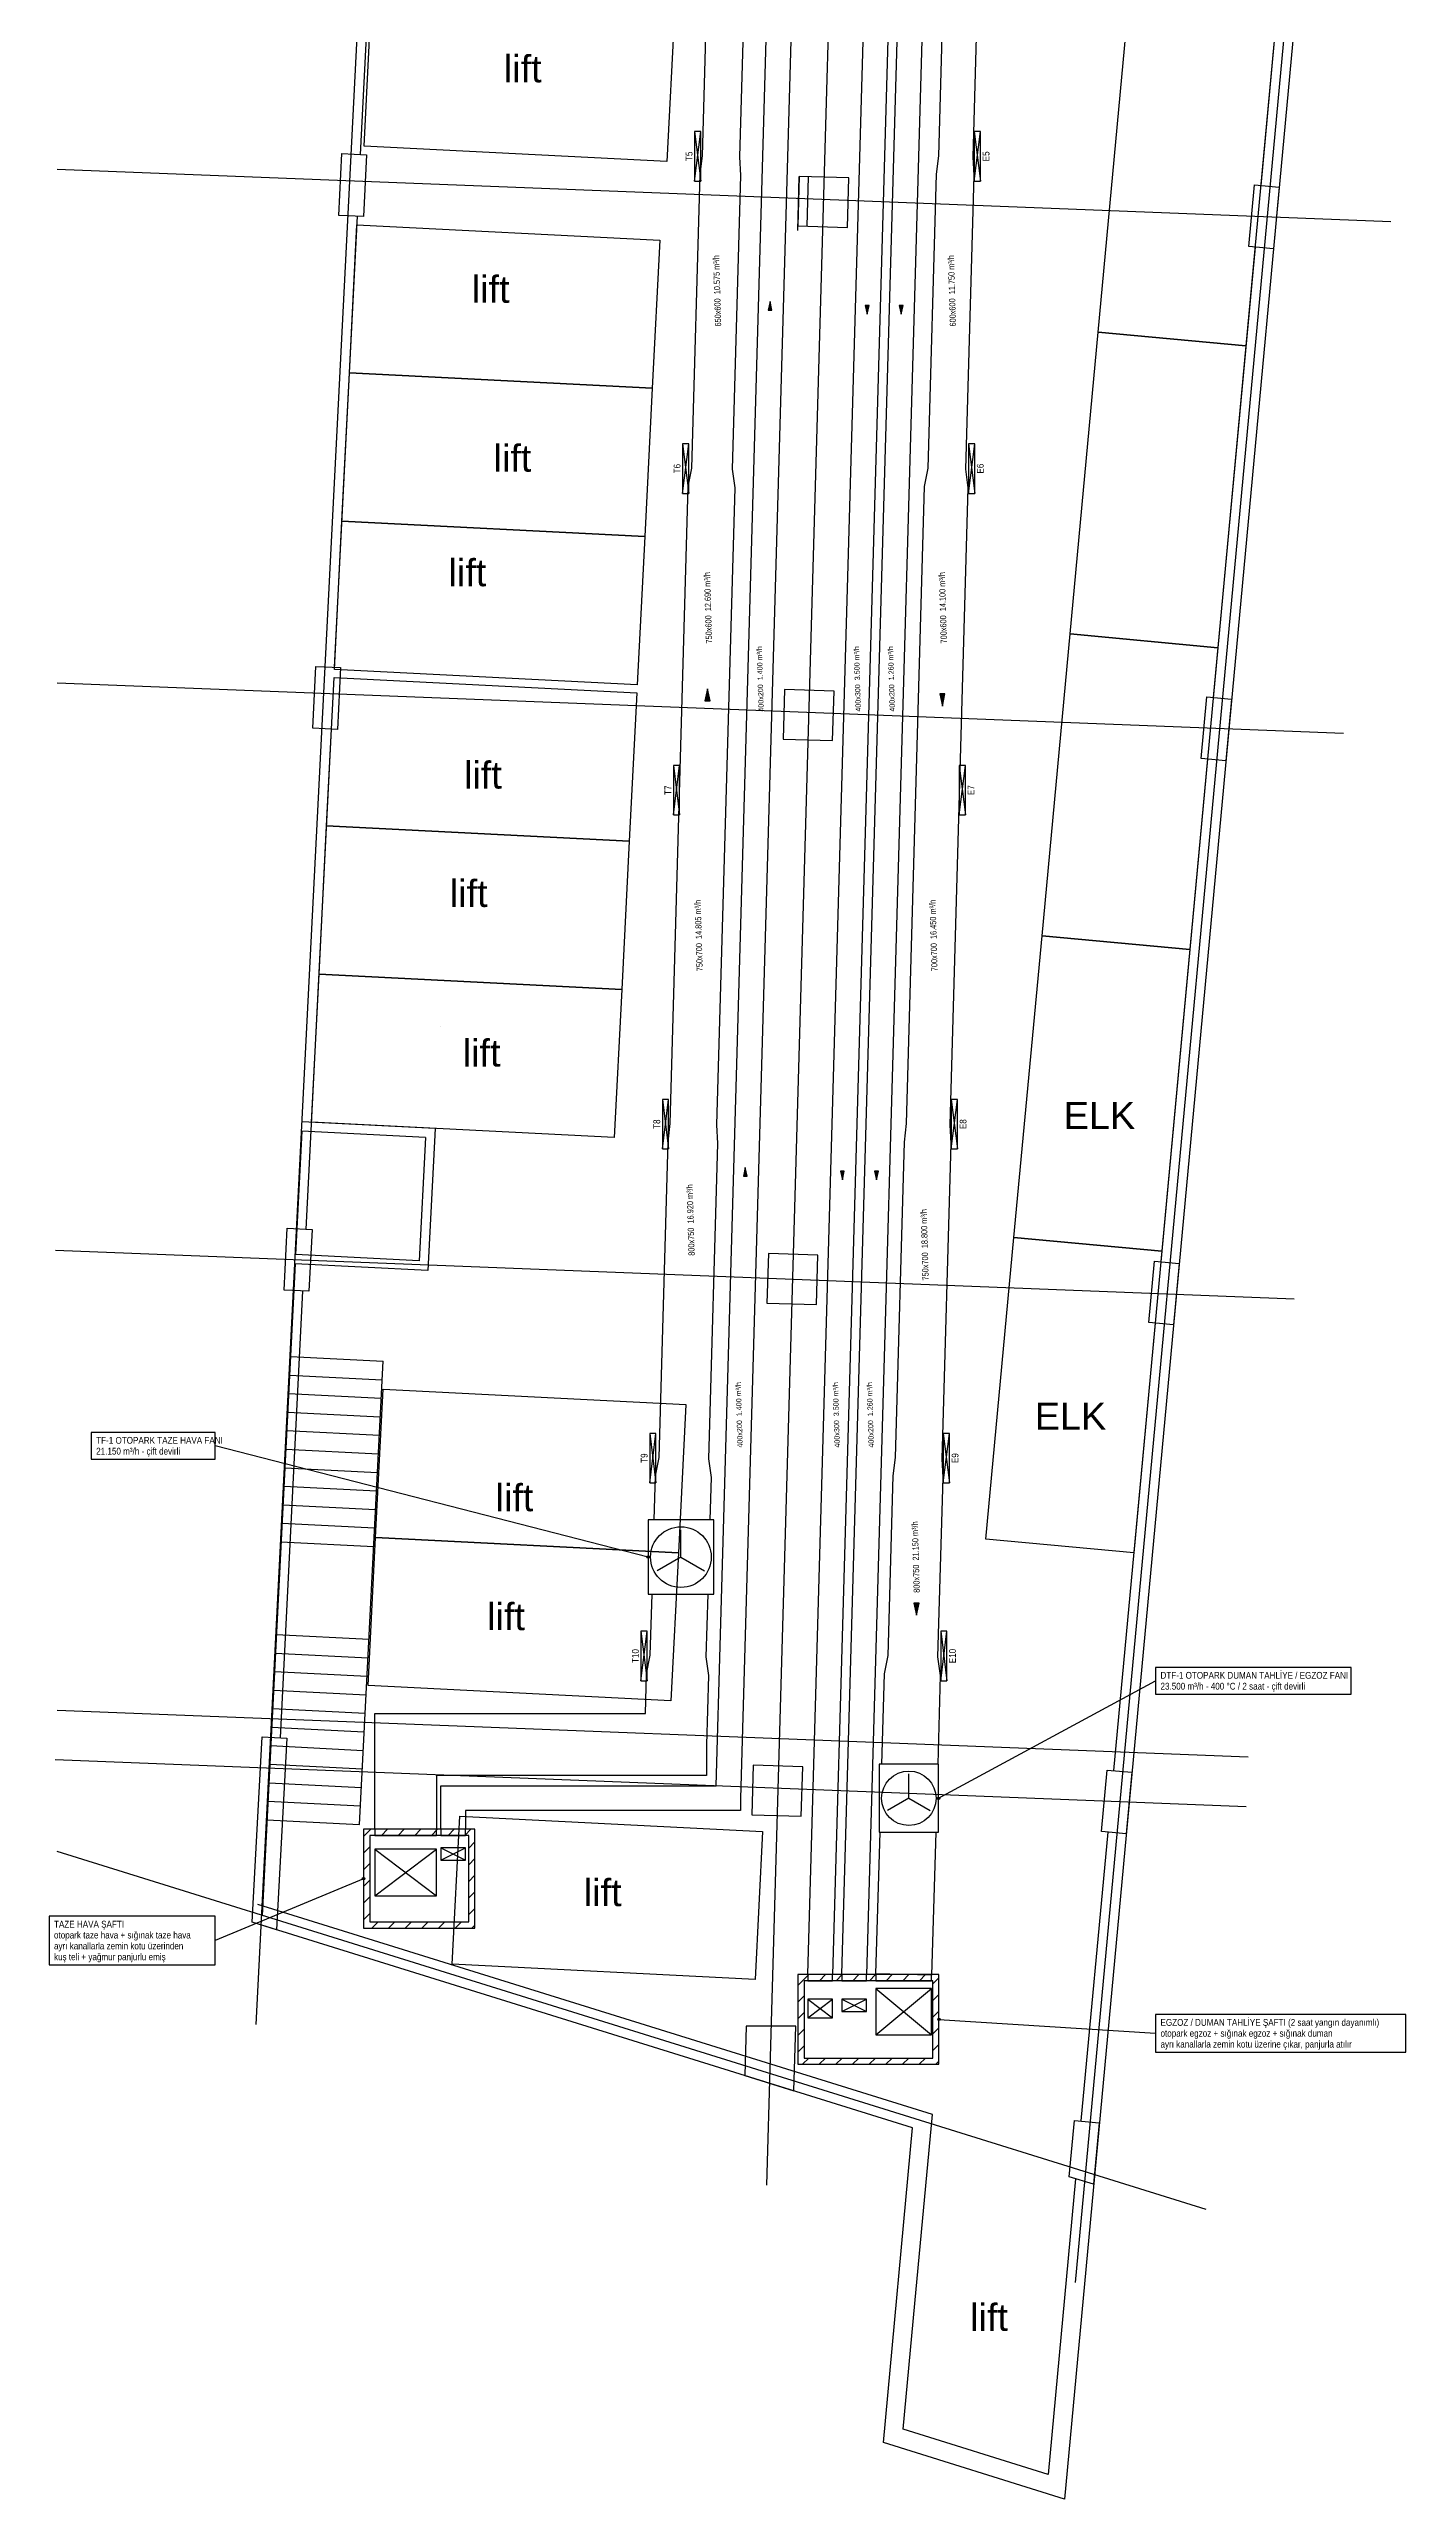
# Model space of a CAD drawing. Header units: centimetres. Extents: x 563280 to 568592, y 4516197 to 4524031.
# Drawn here: x 566112 to 568305, y 4516197 to 4520159 of the extents above; entities that cross this region are included whole.
import ezdxf
from ezdxf.enums import TextEntityAlignment as Align

# ---------------------------------------------------------------- set-up
doc = ezdxf.new("R2010")
doc.units = ezdxf.units.CM
for name, color, linetype in [('ARC_Duvar', 7, 'Continuous'), ('MTY-WC EZOST-KANALI-Flex', 8, 'Continuous'), ('ROTAS-HVAC-CIHAZ', 2, 'Continuous'), ('ROTAS-HVAC-MENFEZ', 3, 'Continuous'), ('ROTAS-HVAC-OK', 1, 'Continuous'), ('ROTAS-HVAC-OTP-EGZOZ', 1, 'Continuous'), ('ROTAS-HVAC-OTP-TAZE', 5, 'Continuous'), ('ROTAS-HVAC-SAFT', 7, 'Continuous'), ('ROTAS-HVAC-SIG-DUMAN', 30, 'Continuous'), ('ROTAS-HVAC-SIG-EGZOZ', 6, 'Continuous'), ('ROTAS-HVAC-SIG-TAZE', 4, 'Continuous'), ('ROTAS-HVAC-YAZI', 7, 'Continuous')]:
    doc.layers.add(name, color=color, linetype=linetype)
doc.styles.add('ROTAS', font='arial.ttf')

msp = doc.modelspace()

# ---------------------------------------------------------------- hatches: boundary and pattern name
at = {"layer": 'ROTAS-HVAC-OK'}
for points in [[(567276.9, 4519750), (567273.9, 4519736), (567279.9, 4519736)], [(567433.9, 4519730), (567436.9, 4519744), (567430.9, 4519744)], [(567488.9, 4519730), (567491.9, 4519744), (567485.9, 4519744)], [(567176, 4519124), (567171.8, 4519104.4), (567180.2, 4519104.4)], [(567555.5, 4519096), (567559.7, 4519115.6), (567551.3, 4519115.6)], [(567237, 4518350), (567234, 4518336), (567240, 4518336)], [(567394, 4518330), (567397, 4518344), (567391, 4518344)], [(567449, 4518330), (567452, 4518344), (567446, 4518344)], [(567513.6, 4517626), (567517.7, 4517645.6), (567509.4, 4517645.6)]]:
    msp.add_hatch(color=256, dxfattribs=at).paths.add_polyline_path(points)
at = {"layer": 'ROTAS-HVAC-SAFT'}
h = msp.add_hatch(dxfattribs=at)
h.set_pattern_fill('ANSI31', scale=6)
h.paths.add_polyline_path([(566620, 4517120), (566800, 4517120), (566800, 4517280), (566620, 4517280)])
h.paths.add_polyline_path([(566630, 4517130), (566790, 4517130), (566790, 4517270), (566630, 4517270)], flags=16)
h = msp.add_hatch(dxfattribs=at)
h.set_pattern_fill('ANSI31', scale=6)
h.paths.add_polyline_path([(567322, 4516900), (567550, 4516900), (567550, 4517045), (567322, 4517045)])
h.paths.add_polyline_path([(567332, 4516910), (567540, 4516910), (567540, 4517035), (567332, 4517035)], flags=16)

# ---------------------------------------------------------------- linework, layer by layer
for p, q in [((568175.9, 4520751.2), (567752.9, 4516196.9)), ((566615.1, 4519987.8), (566651.6, 4520707)), ((568136.7, 4520654.2), (568070.2, 4519937.8)), ((566573.1, 4519158.8), (566610.1, 4519888)), ((568060.9, 4519838.3), (567993.3, 4519110.1)), ((566527.1, 4518250.1), (566568.1, 4519058.9)), ((567984.1, 4519010.5), (567908.6, 4518197.7)), ((566485.5, 4517427.9), (566522.1, 4518150.3)), ((567899.3, 4518098.1), (567832.2, 4517374.7)), ((566500.2, 4518014.3), (566650, 4518006.7)), ((566501.7, 4518044.3), (566651.5, 4518036.7)), ((566613.6, 4517287.7), (566651.5, 4518036.7)), ((566498.7, 4517984.4), (566648.5, 4517976.8)), ((566497.2, 4517954.4), (566647, 4517946.8)), ((566494.1, 4517894.5), (566643.9, 4517886.9)), ((566494.1, 4517894.5), (566643.9, 4517886.9)), ((566495.7, 4517924.5), (566645.5, 4517916.9)), ((566492.6, 4517864.5), (566642.4, 4517856.9)), ((566491.1, 4517834.6), (566640.9, 4517827)), ((566488.1, 4517774.6), (566637.9, 4517767.1)), ((566489.6, 4517804.6), (566639.4, 4517797)), ((566486.5, 4517744.7), (566636.4, 4517737.1)), ((566478.9, 4517594.9), (566628.8, 4517587.3)), ((566475.9, 4517535), (566625.7, 4517527.4)), ((566477.4, 4517564.9), (566627.2, 4517557.3)), ((566474.4, 4517505), (566624.2, 4517497.4)), ((566472.9, 4517475), (566622.7, 4517467.4)), ((566471.4, 4517445.1), (566621.2, 4517437.5)), ((566471.4, 4517445.1), (566621.2, 4517437.5)), ((566468.3, 4517385.1), (566618.1, 4517377.6)), ((566469.8, 4517415.1), (566619.6, 4517407.5)), ((566466.8, 4517355.2), (566616.6, 4517347.6)), ((566465.3, 4517325.2), (566615.1, 4517317.6)), ((566463.8, 4517295.3), (566613.6, 4517287.7)), ((566778.4, 4517279.7), (566778.4, 4517279.7)), ((567822.9, 4517275.1), (567779.5, 4516808.2)), ((567539.5, 4516818.4), (566449, 4517158.5)), ((567507.3, 4516797), (566440, 4517129.8)), ((567460.1, 4516288.2), (567507.3, 4516797)), ((567511.1, 4516513.2), (567539.5, 4516818.4)), ((567770.9, 4516714.8), (567726.5, 4516236.6)), ((567492.2, 4516309.6), (567511.1, 4516513.2)), ((567726.5, 4516236.6), (567492.2, 4516309.6)), ((567752.9, 4516196.9), (567460.1, 4516288.2))]:
    msp.add_line(p, q)
at = {"layer": 'ARC_Duvar'}
for p, q in [((566446.5, 4516964.3), (566657.2, 4521117.1)), ((567397.6, 4521117.1), (567271.2, 4516704.2)), ((568194.7, 4521117.1), (567770, 4516546.9)), ((566124.8, 4519964.4), (568280.5, 4519879.7)), ((566579.9, 4519889.5), (566585, 4519989.4)), ((566585, 4519989.4), (566624.9, 4519987.3)), ((566624.9, 4519987.3), (566619.9, 4519887.5)), ((567321.7, 4519864.8), (567324.2, 4519952.3)), ((567324.2, 4519952.3), (567321.9, 4519872.4)), ((567404.2, 4519950), (567324.2, 4519952.3)), ((567336.9, 4519871.9), (567339.2, 4519951.9)), ((567401.9, 4519870.1), (567404.2, 4519950)), ((568050.8, 4519839.2), (568060.1, 4519938.8)), ((568060.1, 4519938.8), (568099.9, 4519935.1)), ((568099.9, 4519935.1), (568090.6, 4519835.5)), ((566619.9, 4519887.5), (566579.9, 4519889.5)), ((567321.9, 4519872.4), (567401.9, 4519870.1)), ((568090.6, 4519835.5), (568050.8, 4519839.2)), ((566537.9, 4519060.5), (566543, 4519160.3)), ((566543, 4519160.3), (566582.9, 4519158.3)), ((566124.8, 4519133.8), (568203.6, 4519052)), ((566582.9, 4519158.3), (566577.8, 4519058.4)), ((567300.4, 4519122.7), (567298.1, 4519042.7)), ((567380.4, 4519120.4), (567300.4, 4519122.7)), ((567378.1, 4519040.4), (567380.4, 4519120.4)), ((567973.9, 4519011.4), (567983.1, 4519111)), ((567983.1, 4519111), (568023, 4519107.3)), ((568023, 4519107.3), (568013.7, 4519007.7)), ((566577.8, 4519058.4), (566537.9, 4519060.5)), ((567298.1, 4519042.7), (567378.1, 4519040.4)), ((568013.7, 4519007.7), (567973.9, 4519011.4)), ((566744.1, 4518577.7), (566744.1, 4518577.7)), ((566520.2, 4518408.8), (566510.1, 4518209.1)), ((566720, 4518398.7), (566520.2, 4518408.8)), ((566735.7, 4518412.9), (566521, 4518423.8)), ((566735.7, 4518412.9), (566724.1, 4518183.2)), ((566720, 4518398.7), (566709.8, 4518199)), ((566491.7, 4518151.8), (566496.8, 4518251.7)), ((566496.8, 4518251.7), (566536.7, 4518249.6)), ((566536.7, 4518249.6), (566531.6, 4518149.8)), ((566122.3, 4518216.4), (568124.2, 4518137.7)), ((566709.8, 4518199), (566510.1, 4518209.1)), ((567274.3, 4518210.7), (567272, 4518130.7)), ((567354.3, 4518208.4), (567274.3, 4518210.7)), ((567352, 4518128.4), (567354.3, 4518208.4)), ((566509.3, 4518194.1), (566455.9, 4517140.6)), ((566724.1, 4518183.2), (566509.3, 4518194.1)), ((567889, 4518099.1), (567898.2, 4518198.6)), ((567898.2, 4518198.6), (567938, 4518194.9)), ((567938, 4518194.9), (567928.8, 4518095.4)), ((566531.6, 4518149.8), (566491.7, 4518151.8)), ((567272, 4518130.7), (567352, 4518128.4)), ((567928.8, 4518095.4), (567889, 4518099.1)), ((566124.8, 4517472.5), (568049.8, 4517396.8)), ((566445.1, 4517229.7), (566456, 4517429.4)), ((566456, 4517429.4), (566496, 4517427.4)), ((566496, 4517427.4), (566485, 4517227.6)), ((566121.6, 4517392.5), (568046.7, 4517316.9)), ((567249.8, 4517383.4), (567247.5, 4517303.4)), ((567329.7, 4517381.1), (567249.8, 4517383.4)), ((567327.4, 4517301.1), (567329.7, 4517381.1)), ((567812.5, 4517276.1), (567821.7, 4517375.7)), ((567821.7, 4517375.7), (567861.6, 4517372)), ((567861.6, 4517372), (567852.3, 4517272.4)), ((567247.5, 4517303.4), (567327.4, 4517301.1)), ((567852.3, 4517272.4), (567812.5, 4517276.1)), ((567981.8, 4516664.8), (566124.8, 4517243.8)), ((566440, 4517129.8), (566445.1, 4517229.7)), ((566459.9, 4517229), (566459.9, 4517229)), ((566459.9, 4517228.9), (566459.9, 4517228.9)), ((566485, 4517227.7), (566479.4, 4517117.5)), ((566479.4, 4517117.5), (566440, 4517129.8)), ((567238.5, 4516961.5), (567236.2, 4516881.6)), ((567318.6, 4516961.5), (567238.5, 4516961.5)), ((567315.6, 4516856.8), (567318.6, 4516961.5)), ((567236.2, 4516881.6), (567315.6, 4516856.8)), ((567760.6, 4516718), (567769.1, 4516809.1)), ((567769.1, 4516809.1), (567808.9, 4516805.4)), ((567808.9, 4516805.4), (567799.7, 4516705.9)), ((567799.7, 4516705.9), (567760.6, 4516718))]:
    msp.add_line(p, q, dxfattribs=at)
at = {"layer": 'MTY-WC EZOST-KANALI-Flex'}
for p, q in [((566620.9, 4520001.3), (566633, 4520241)), ((567122.4, 4520216.2), (567110.2, 4519976.5)), ((567807.1, 4519700.6), (567852.4, 4520188.5)), ((568091.4, 4520166.3), (568046.1, 4519678.4)), ((567110.2, 4519976.5), (566620.9, 4520001.3)), ((566597.2, 4519634.7), (566609.4, 4519874.4)), ((566609.4, 4519874.4), (567098.8, 4519849.6)), ((567098.8, 4519849.6), (567086.6, 4519609.9)), ((567761.8, 4519212.7), (567807.1, 4519700.6)), ((567807.1, 4519700.6), (568046.1, 4519678.4)), ((568046.1, 4519678.4), (567807.1, 4519700.6)), ((568046.1, 4519678.4), (568000.8, 4519190.5)), ((566585.1, 4519395), (566597.2, 4519634.7)), ((566597.2, 4519634.7), (567086.6, 4519609.9)), ((567086.6, 4519609.9), (566597.2, 4519634.7)), ((567086.6, 4519609.9), (567074.5, 4519370.2)), ((566573, 4519155.3), (566585.1, 4519395)), ((566585.1, 4519395), (567074.5, 4519370.2)), ((567074.5, 4519370.2), (566585.1, 4519395)), ((567074.5, 4519370.2), (567062.3, 4519130.6)), ((567716.5, 4518724.8), (567761.8, 4519212.7)), ((567761.8, 4519212.7), (568000.8, 4519190.5)), ((568000.8, 4519190.5), (567761.8, 4519212.7)), ((568000.8, 4519190.5), (567955.5, 4518702.6)), ((566560.2, 4518902.4), (566572.3, 4519142.1)), ((566572.3, 4519142.1), (567061.7, 4519117.4)), ((567062.3, 4519130.6), (566573, 4519155.3)), ((567061.7, 4519117.4), (567049.5, 4518877.7)), ((566548, 4518662.8), (566560.2, 4518902.4)), ((566560.2, 4518902.4), (567049.5, 4518877.7)), ((567049.5, 4518877.7), (566560.2, 4518902.4)), ((567049.5, 4518877.7), (567037.4, 4518638)), ((567671.2, 4518236.9), (567716.5, 4518724.8)), ((567955.5, 4518702.6), (567716.5, 4518724.8)), ((567716.5, 4518724.8), (567955.5, 4518702.6)), ((567955.5, 4518702.6), (567910.2, 4518214.7)), ((566535.9, 4518423.1), (566548, 4518662.8)), ((566548, 4518662.8), (567037.4, 4518638)), ((567037.4, 4518638), (566548, 4518662.8)), ((567037.4, 4518638), (567025.3, 4518398.3)), ((567025.3, 4518398.3), (566535.9, 4518423.1)), ((567625.9, 4517749), (567671.2, 4518236.9)), ((567910.2, 4518214.7), (567671.2, 4518236.9)), ((567671.2, 4518236.9), (567910.2, 4518214.7)), ((567910.2, 4518214.7), (567864.9, 4517726.8)), ((566639.4, 4517751.9), (566651.5, 4517991.6)), ((566651.5, 4517991.6), (567140.9, 4517966.8)), ((567140.9, 4517966.8), (567128.8, 4517727.1)), ((566627.3, 4517512.2), (566639.4, 4517751.9)), ((567128.8, 4517727.1), (566639.4, 4517751.9)), ((566639.4, 4517751.9), (567128.8, 4517727.1)), ((567864.9, 4517726.8), (567625.9, 4517749)), ((567128.8, 4517727.1), (567116.6, 4517487.4)), ((567116.6, 4517487.4), (566627.3, 4517512.2)), ((566763.3, 4517061.5), (566775.5, 4517301.1)), ((566775.5, 4517301.1), (567264.8, 4517276.4)), ((567264.8, 4517276.4), (567252.7, 4517036.7)), ((567252.7, 4517036.7), (566763.3, 4517061.5))]:
    msp.add_line(p, q, dxfattribs=at)
at = {"layer": 'ROTAS-HVAC-CIHAZ'}
for p, q in [((567132.9, 4517720), (567132.9, 4517764.1)), ((567132.9, 4517720), (567094.7, 4517698)), ((567132.9, 4517720), (567171.1, 4517698)), ((567501.3, 4517330), (567501.3, 4517369.6)), ((567501.3, 4517330), (567467, 4517310.2)), ((567501.3, 4517330), (567535.6, 4517310.2))]:
    msp.add_line(p, q, dxfattribs=at)
for points in [[(567079.9, 4517660), (567185.9, 4517660), (567185.9, 4517780), (567079.9, 4517780)], [(567453.3, 4517275), (567549.3, 4517275), (567549.3, 4517385), (567453.3, 4517385)]]:
    msp.add_lwpolyline(points, close=True, dxfattribs=at)
for centre, radius in [((567132.9, 4517720), 49), ((567501.3, 4517330), 44)]:
    msp.add_circle(centre, radius, dxfattribs=at)
at = {"layer": 'ROTAS-HVAC-MENFEZ'}
for p, q in [((567155.1, 4519945), (567165.1, 4520025)), ((567155.1, 4520025), (567165.1, 4519945)), ((567607.1, 4519945), (567617.1, 4520025)), ((567607.1, 4520025), (567617.1, 4519945)), ((567135.7, 4519440), (567145.7, 4519520)), ((567135.7, 4519520), (567145.7, 4519440)), ((567597.7, 4519440), (567607.7, 4519520)), ((567597.7, 4519520), (567607.7, 4519440)), ((567120.8, 4518920), (567130.8, 4519000)), ((567120.8, 4519000), (567130.8, 4518920)), ((567582.8, 4518920), (567592.8, 4519000)), ((567582.8, 4519000), (567592.8, 4518920)), ((567102.9, 4518380), (567112.9, 4518460)), ((567102.9, 4518460), (567112.9, 4518380)), ((567569.9, 4518380), (567579.9, 4518460)), ((567569.9, 4518460), (567579.9, 4518380)), ((567082.5, 4517840), (567092.5, 4517920)), ((567082.5, 4517920), (567092.5, 4517840)), ((567557, 4517840), (567567, 4517920)), ((567557, 4517920), (567567, 4517840)), ((567068.3, 4517520), (567078.3, 4517600)), ((567068.3, 4517600), (567078.3, 4517520)), ((567552.8, 4517520), (567562.8, 4517600)), ((567552.8, 4517600), (567562.8, 4517520))]:
    msp.add_line(p, q, dxfattribs=at)
for points in [[(567155.1, 4519945), (567165.1, 4519945), (567165.1, 4520025), (567155.1, 4520025)], [(567607.1, 4519945), (567617.1, 4519945), (567617.1, 4520025), (567607.1, 4520025)], [(567135.7, 4519440), (567145.7, 4519440), (567145.7, 4519520), (567135.7, 4519520)], [(567597.7, 4519440), (567607.7, 4519440), (567607.7, 4519520), (567597.7, 4519520)], [(567120.8, 4518920), (567130.8, 4518920), (567130.8, 4519000), (567120.8, 4519000)], [(567582.8, 4518920), (567592.8, 4518920), (567592.8, 4519000), (567582.8, 4519000)], [(567102.9, 4518380), (567112.9, 4518380), (567112.9, 4518460), (567102.9, 4518460)], [(567569.9, 4518380), (567579.9, 4518380), (567579.9, 4518460), (567569.9, 4518460)], [(567082.5, 4517840), (567092.5, 4517840), (567092.5, 4517920), (567082.5, 4517920)], [(567557, 4517840), (567567, 4517840), (567567, 4517920), (567557, 4517920)], [(567068.3, 4517520), (567078.3, 4517520), (567078.3, 4517600), (567068.3, 4517600)], [(567552.8, 4517520), (567562.8, 4517520), (567562.8, 4517600), (567552.8, 4517600)]]:
    msp.add_lwpolyline(points, close=True, dxfattribs=at)
at = {"layer": 'ROTAS-HVAC-OK'}
for points in [[(567276.9, 4519750), (567273.9, 4519736), (567279.9, 4519736)], [(567433.9, 4519730), (567436.9, 4519744), (567430.9, 4519744)], [(567488.9, 4519730), (567491.9, 4519744), (567485.9, 4519744)], [(567176, 4519124), (567171.8, 4519104.4), (567180.2, 4519104.4)], [(567555.5, 4519096), (567559.7, 4519115.6), (567551.3, 4519115.6)], [(567237, 4518350), (567234, 4518336), (567240, 4518336)], [(567394, 4518330), (567397, 4518344), (567391, 4518344)], [(567449, 4518330), (567452, 4518344), (567446, 4518344)], [(567513.6, 4517626), (567517.7, 4517645.6), (567509.4, 4517645.6)]]:
    msp.add_lwpolyline(points, close=True, dxfattribs=at)
at = {"layer": 'ROTAS-HVAC-OTP-EGZOZ'}
for p, q in [((567448.1, 4516947.5), (567538.1, 4517022.5)), ((567448.1, 4517022.5), (567538.1, 4516947.5))]:
    msp.add_line(p, q, dxfattribs=at)
msp.add_lwpolyline([(567617.8, 4520449.2), (567604.6, 4519984.2), (567606.2, 4519954.2), (567592.6, 4519479.1), (567596.8, 4519449), (567567.4, 4518419), (567569, 4518388.9), (567554.5, 4517878.9), (567556.1, 4517848.9), (567547.8, 4517558.9), (567552, 4517528.7), (567547.9, 4517385), (567457.8, 4517385), (567462, 4517531.3), (567467.9, 4517561.1), (567476.1, 4517851.2), (567479.5, 4517881.1), (567494.1, 4518391.1), (567497.4, 4518421), (567526.8, 4519451), (567532.7, 4519480.9), (567546.2, 4519955.9), (567549.6, 4519985.8), (567562.9, 4520450.8)], dxfattribs=at)
for points in [[(567538.1, 4517043.7), (567448.2, 4517046.3), (567454.7, 4517275), (567544.7, 4517275)], [(567538.1, 4517035), (567538.1, 4517045), (567448.1, 4517045), (567448.1, 4517035)], [(567448.1, 4516947.5), (567538.1, 4516947.5), (567538.1, 4517022.5), (567448.1, 4517022.5)]]:
    msp.add_lwpolyline(points, close=True, dxfattribs=at)
at = {"layer": 'ROTAS-HVAC-OTP-TAZE'}
for p, q in [((566638, 4517172.5), (566738, 4517247.5)), ((566638, 4517247.5), (566738, 4517172.5))]:
    msp.add_line(p, q, dxfattribs=at)
msp.add_lwpolyline([(567240.8, 4520449.2), (567227.6, 4519984.1), (567229.2, 4519954.1), (567215.6, 4519479.1), (567219.8, 4519448.9), (567190.4, 4518418.9), (567192, 4518388.9), (567177.5, 4517878.9), (567181.6, 4517848.7), (567179.6, 4517780), (567089.6, 4517780), (567091.6, 4517851.3), (567097.5, 4517881.1), (567112.1, 4518391.2), (567115.4, 4518421.1), (567144.8, 4519451.1), (567150.7, 4519480.9), (567164.2, 4519955.9), (567167.6, 4519985.9), (567180.9, 4520450.9)], dxfattribs=at)
for points in [[(567075.7, 4517467), (567077.5, 4517531.4), (567083.4, 4517561.3), (567086.2, 4517660), (567176.2, 4517660), (567173.3, 4517558.7), (567177.5, 4517528.6), (567174.3, 4517416.3), (567174.3, 4517367), (566738, 4517367), (566738, 4517280), (566638, 4517280), (566638, 4517467)], [(566738, 4517270), (566738, 4517280), (566638, 4517280), (566638, 4517270)], [(566638, 4517172.5), (566738, 4517172.5), (566738, 4517247.5), (566638, 4517247.5)]]:
    msp.add_lwpolyline(points, close=True, dxfattribs=at)
at = {"layer": 'ROTAS-HVAC-SAFT'}
for points in [[(566620, 4517120), (566800, 4517120), (566800, 4517280), (566620, 4517280)], [(566630, 4517130), (566790, 4517130), (566790, 4517270), (566630, 4517270)], [(567322, 4516900), (567550, 4516900), (567550, 4517045), (567322, 4517045)], [(567332, 4516910), (567540, 4516910), (567540, 4517035), (567332, 4517035)]]:
    msp.add_lwpolyline(points, close=True, dxfattribs=at)
at = {"layer": 'ROTAS-HVAC-SIG-DUMAN'}
for p, q in [((567338.1, 4516975), (567378.1, 4517005)), ((567338.1, 4517005), (567378.1, 4516975))]:
    msp.add_line(p, q, dxfattribs=at)
for points in [[(567338.1, 4517045.6), (567438.2, 4520548.6), (567415, 4520688.4), (567415, 4522760), (567020, 4522760), (567020, 4522800), (568040, 4522800), (568040, 4522760), (567455, 4522760), (567455, 4520691.6), (567478.3, 4520551.4), (567378.1, 4517044.4)], [(567378.1, 4517035), (567378.1, 4517045), (567338.1, 4517045), (567338.1, 4517035)], [(567338.1, 4516975), (567378.1, 4516975), (567378.1, 4517005), (567338.1, 4517005)]]:
    msp.add_lwpolyline(points, close=True, dxfattribs=at)
at = {"layer": 'ROTAS-HVAC-SIG-EGZOZ'}
for p, q in [((567393.1, 4516985), (567433.1, 4517005)), ((567393.1, 4517005), (567433.1, 4516985))]:
    msp.add_line(p, q, dxfattribs=at)
for points in [[(567493.2, 4520548.6), (567490, 4520689.8), (567490, 4522670), (568040, 4522670), (568040, 4522630), (567530, 4522630), (567530, 4520690.2), (567533.2, 4520549.9), (567433.1, 4517044.4), (567393.1, 4517045.6)], [(567433.1, 4517035), (567433.1, 4517045), (567393.1, 4517045), (567393.1, 4517035)], [(567393.1, 4516985), (567433.1, 4516985), (567433.1, 4517005), (567393.1, 4517005)]]:
    msp.add_lwpolyline(points, close=True, dxfattribs=at)
at = {"layer": 'ROTAS-HVAC-SIG-TAZE'}
for p, q in [((566745, 4517230), (566785, 4517250)), ((566745, 4517250), (566785, 4517230))]:
    msp.add_line(p, q, dxfattribs=at)
for points in [[(566745, 4517280), (566745, 4517350), (567189.8, 4517350), (567281.2, 4520550.9), (567290, 4520690.6), (567290, 4522590), (566860, 4522590), (566860, 4523250), (568040, 4523250), (568040, 4523210), (566900, 4523210), (566900, 4522630), (567330, 4522630), (567330, 4520689.4), (567321.2, 4520549.1), (567229.3, 4517329.7), (567229.3, 4517310), (566785, 4517310), (566785, 4517280)], [(566785, 4517270), (566785, 4517280), (566745, 4517280), (566745, 4517270)], [(566745, 4517230), (566785, 4517230), (566785, 4517250), (566745, 4517250)]]:
    msp.add_lwpolyline(points, close=True, dxfattribs=at)
at = {"layer": 'ROTAS-HVAC-YAZI'}
for p, q in [((567079.9, 4517720), (566380, 4517900)), ((567549.3, 4517330), (567900, 4517520)), ((566620, 4517200), (566380, 4517100)), ((567550, 4516972.5), (567900, 4516950))]:
    msp.add_line(p, q, dxfattribs=at)
for points in [[(566179.9, 4517878.4), (566380, 4517878.4), (566380, 4517921.6), (566179.9, 4517921.6)], [(567900, 4517498.4), (568216.1, 4517498.4), (568216.1, 4517541.6), (567900, 4517541.6)], [(566111.7, 4517060.8), (566380, 4517060.8), (566380, 4517139.2), (566111.7, 4517139.2)], [(567900, 4516919.6), (568304.7, 4516919.6), (568304.7, 4516980.4), (567900, 4516980.4)]]:
    msp.add_lwpolyline(points, close=True, dxfattribs=at)
for centre in [(567079.9, 4517720), (567549.3, 4517330), (566620, 4517200), (567550, 4516972.5)]:
    msp.add_circle(centre, 2, dxfattribs=at)

# ---------------------------------------------------------------- texts
at = {"char_height": 43.75, "attachment_point": 1, "style": 'ROTAS'}
for s, insert in [('lift', (566846.8, 4520148.4)), ('lift', (566794.8, 4519791.9)), ('lift', (566830.2, 4519518.8)), ('lift', (566757.3, 4519333.6)), ('lift', (566782.3, 4519006.4)), ('lift', (566759.4, 4518815)), ('lift', (566780.2, 4518557)), ('ELK', (567751.6, 4518456)), ('ELK', (567704.8, 4517969.9)), ('lift', (566833.4, 4517837.9)), ('lift', (566819.8, 4517645.6)), ('lift', (566976, 4517199.3)), ('lift', (567600.4, 4516512.6))]:
    msp.add_mtext(s, dxfattribs=dict(at, insert=insert))
at = {"layer": 'ROTAS-HVAC-YAZI', "style": 'ROTAS', "width": 0.85}
for s, height, rotation, p in [('T5', 11, 90, (567146.1, 4519985)), ('E5', 11, 90, (567626.1, 4519985)), ('650x600  10.575 m³/h', 10, 91.6354, (567191.4, 4519767.5)), ('600x600  11.750 m³/h', 10, 91.6354, (567570.9, 4519767.5)), ('T6', 11, 90, (567126.7, 4519480)), ('E6', 11, 90, (567616.7, 4519480)), ('750x600  12.690 m³/h', 10, 91.6354, (567176.7, 4519255)), ('700x600  14.100 m³/h', 10, 91.6354, (567556.2, 4519255)), ('400x200  1.400 m³/h', 8.5, 91.6354, (567261, 4519140)), ('400x300  3.500 m³/h', 8.5, 91.6354, (567418, 4519140)), ('400x200  1.260 m³/h', 8.5, 91.6354, (567473, 4519140)), ('T7', 11, 90, (567111.8, 4518960)), ('E7', 11, 90, (567601.8, 4518960)), ('750x700  14.805 m³/h', 10, 91.6354, (567161.6, 4518725)), ('700x700  16.450 m³/h', 10, 91.6354, (567541.1, 4518725)), ('T8', 11, 90, (567093.9, 4518420)), ('E8', 11, 90, (567588.9, 4518420)), ('800x750  16.920 m³/h', 10, 91.6354, (567148.5, 4518265)), ('750x700  18.800 m³/h', 10, 91.6354, (567526.8, 4518225)), ('400x200  1.400 m³/h', 8.5, 91.6354, (567227, 4517950)), ('400x300  3.500 m³/h', 8.5, 91.6354, (567384, 4517950)), ('400x200  1.260 m³/h', 8.5, 91.6354, (567439, 4517950)), ('T9', 11, 90, (567073.5, 4517880)), ('E9', 11, 90, (567576, 4517880)), ('800x750  21.150 m³/h', 10, 91.6354, (567512.4, 4517720)), ('T10', 11, 90, (567059.3, 4517560)), ('E10', 11, 90, (567571.8, 4517560))]:
    msp.add_text(s, height=height, rotation=rotation, dxfattribs=at).set_placement(p, align=Align.MIDDLE_CENTER)
for s, p in [('TF-1 OTOPARK TAZE HAVA FANI', (566187.9, 4517908.8)), ('21.150 m³/h - çift devirli', (566187.9, 4517891.2)), ('DTF-1 OTOPARK DUMAN TAHLİYE / EGZOZ FANI', (567908, 4517528.8)), ('23.500 m³/h - 400 °C / 2 saat - çift devirli', (567908, 4517511.2)), ('TAZE HAVA ŞAFTI', (566119.7, 4517126.4)), ('otopark taze hava + sığınak taze hava', (566119.7, 4517108.8)), ('ayrı kanallarla zemin kotu üzerinden', (566119.7, 4517091.2)), ('kuş teli + yağmur panjurlu emiş', (566119.7, 4517073.6)), ('otopark egzoz + sığınak egzoz + sığınak duman', (567908, 4516950)), ('EGZOZ / DUMAN TAHLİYE ŞAFTI (2 saat yangın dayanımlı)', (567908, 4516967.6)), ('ayrı kanallarla zemin kotu üzerine çıkar, panjurla atılır', (567908, 4516932.4))]:
    msp.add_text(s, height=11, dxfattribs=at).set_placement(p, align=Align.MIDDLE_LEFT)

doc.saveas('drawing.dxf')
